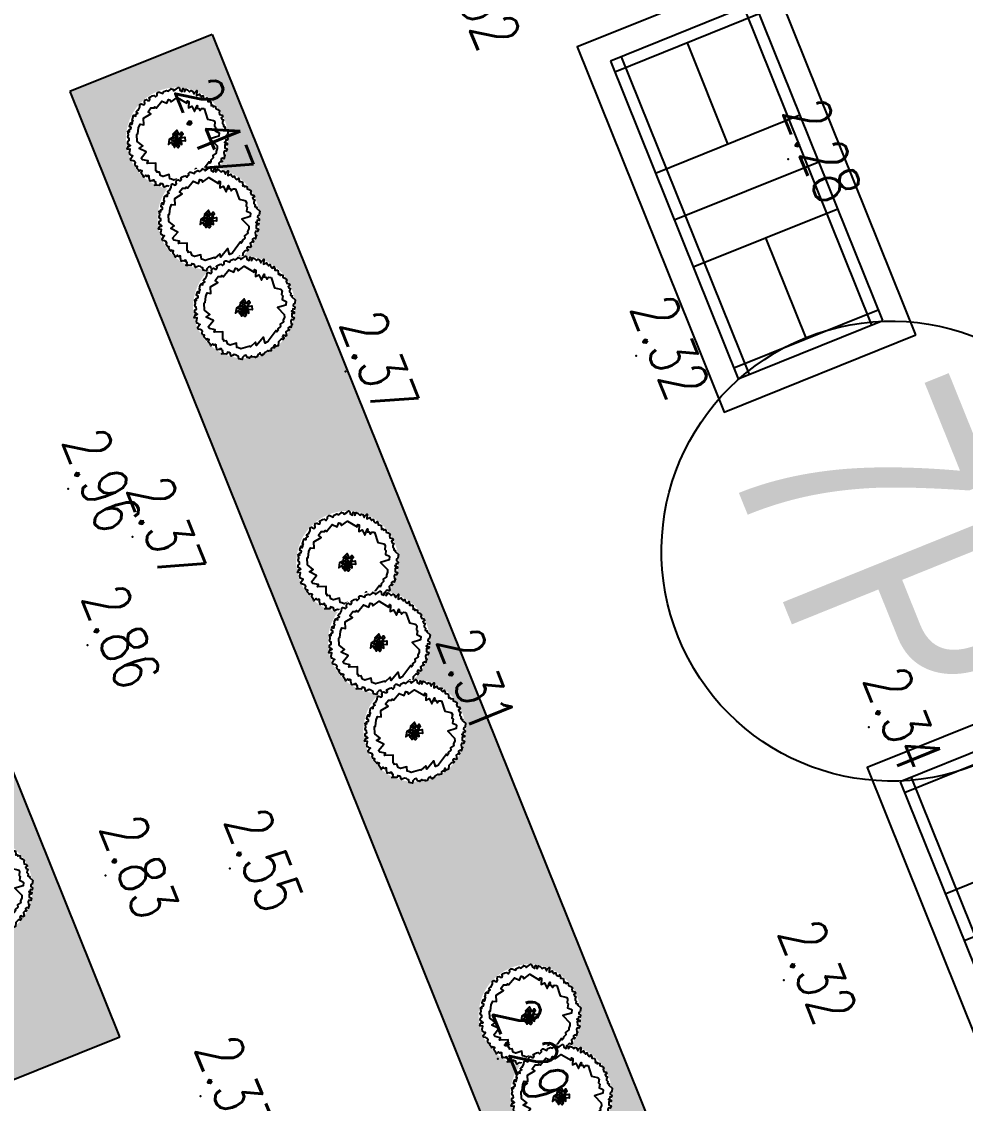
# Model space of a CAD drawing. Header units: millimetres. Extents: x 405522 to 410309, y 2303080 to 2310223.
# Drawn here: x 406951.1 to 406988.05, y 2306593.16 to 2306635.5 of the extents above; entities that cross this region are included whole.
import ezdxf
from ezdxf.enums import TextEntityAlignment as Align
from ezdxf.xclip import XClip

# ---------------------------------------------------------------- set-up
doc = ezdxf.new("R2010")
doc.units = ezdxf.units.MM
doc.header["$LTSCALE"] = 10
doc.header["$MEASUREMENT"] = 0
doc.header["$XCLIPFRAME"] = 0
doc.layers.get('0').update_dxf_attribs({"linetype": 'CONTINUOUS'})
doc.layers.get('Defpoints').update_dxf_attribs({"linetype": 'CONTINUOUS'})
for name, color, linetype in [('2CAY1', 88, 'CONTINUOUS'), ('caodo', 7, 'CONTINUOUS'), ('co', 84, 'CONTINUOUS'), ('DIM', 4, 'CONTINUOUS'), ('Line', 136, 'CONTINUOUS'), ('Other', 9, 'CONTINUOUS'), ('ZCONGTRINH', 223, 'CONTINUOUS')]:
    doc.layers.add(name, color=color, linetype=linetype)
doc.layers.add('Bo-co', color=84, linetype='CONTINUOUS', lineweight=18)
doc.styles.add('1', font='VHAVAN_2.TTF')
doc.styles.add('Dien', font='simplex.shx', dxfattribs={"width": 0.75})
doc.styles.add('txt', font='romans.shx', dxfattribs={"height": 0.2})
doc.dimstyles.new('D6.7', dxfattribs={"dimscale": 6.7, "dimtxt": 1.5, "dimasz": 2, "dimexe": 1.5, "dimexo": 0.5, "dimgap": 1, "dimtad": 1, "dimdec": 0, "dimdsep": 46, "dimtxsty": 'Dien', "dimcen": 1, "dimclrd": 256, "dimclre": 256, "dimclrt": 7, "dimaunit": 1, "dimadec": 3, "dimazin": 0, "dimtfac": 1, "dimtdec": 0, "dimtmove": 1, "dimatfit": 0, "dimfxl": 1, "dimtolj": 1, "dimtzin": 0, "dimlwe": -1, "dimarcsym": 0})
pattern_1 = [(21.91894370438083, (407717.7514153625, 2306586.616748105), (0.3920329744667653, 0.91995116522732), [0.1874999999999999, -1.226713563]), (336.9189437043809, (407717.7514153625, 2306586.616748105), (0.3920329745701908, 0.9199511654700196), [0.1874999999999999, -0.8124999999999997]), (66.91894370438082, (407717.7514153625, 2306586.616748105), (-0.9199511654700196, 0.3920329745701908), [0.1874999999999999, -0.8124999999999997])]

# ---------------------------------------------------------------- blocks, each defined once
blk = doc.blocks.new('*D26')
at = {"layer": 'Defpoints', "color": 0, "linetype": 'Continuous'}
for p in [(406742.6619138751, 2306987.542138263), (407088.9799926709, 2306054.36399705), (407050.0361064873, 2306039.911268014)]:
    blk.add_point(p, dxfattribs=at)
at = {"layer": 'DIM'}
for p, q in [((406739.5212196925, 2306986.376574), (406694.2959683287, 2306969.592725042)), ((407085.8392984883, 2306053.198432786), (407040.6140239395, 2306036.414575225))]:
    blk.add_line(p, q, dxfattribs=at)
at = {"layer": 'DIM', "linetype": 'Continuous', "lineweight": -2}
blk.add_line((406708.380307929, 2306960.526641102), (407045.3738494347, 2306052.474044744), dxfattribs=at)
at = {"layer": 'DIM', "linetype": 'Continuous'}
for points in [[(406710.4741040507, 2306961.303683944), (406706.2865118071, 2306959.74959826), (406703.7180508765, 2306973.089417832)], [(407047.4676455563, 2306053.251087586), (407043.2800533128, 2306051.697001902), (407050.0361064873, 2306039.911268014)]]:
    blk.add_solid(points, dxfattribs=at)
at = {"layer": 'DIM', "color": 7, "linetype": 'Continuous', "insert": (406887.8695083207, 2306510.579817844), "char_height": 10.05, "attachment_point": 5, "rotation": 290.3607342621674, "style": 'Dien'}
blk.add_mtext('\\A1;995', dxfattribs=at)
blk = doc.blocks.new('CAULONG')
at = {"layer": 'ZCONGTRINH', "color": 0}
for p, q in [((14.40000000002328, 7.100000000034925), (1.000000000174623, 7.100000000093132)), ((1.000000000174623, 7.100000000093132), (1, 1.000000000058208)), ((1.460000000195578, 7.100000000093132), (1.460000000020955, 1.000000000058208)), ((5.720000000146683, 7.100000000093132), (5.720000000146683, 1.000000000058208)), ((7.700000000128057, 7.100000000093132), (7.700000000128057, 1.000000000058208)), ((9.68000000010943, 7.100000000093132), (9.68000000010943, 1.000000000058208)), ((13.94000000000233, 1.000000000058208), (13.94000000000233, 7.100000000034925)), ((14.40000000002328, 1.000000000058208), (14.40000000002328, 7.100000000034925)), ((14.40000000002328, 6.64000000001397), (1.000000000174623, 6.640000000072177)), ((5.720000000146683, 4.050000000046566), (1.460000000079162, 4.050000000104774)), ((13.94000000000233, 4.050000000046566), (9.680000000051223, 4.050000000046566)), ((1, 1.460000000079162), (14.40000000002328, 1.460000000079162)), ((1, 1.000000000058208), (14.40000000002328, 1.000000000058208))]:
    blk.add_line(p, q, dxfattribs=at)
blk.add_lwpolyline([(0, 0), (15.40000000002328, 0), (15.40000000002328, 8.099999999976717), (0, 8.099999999976717)], close=True, dxfattribs=at)
blk = doc.blocks.new('cayduongpho1')
blk.add_wipeout([(-1.6495222243486942, 1.1285817911168756), (-1.747308805320129, 0.9703142030271552), (-1.8530318560676768, 0.748940709693307), (-1.9140756040081872, 0.5753590039858052), (-1.961613823061559, 0.3833209032007483), (-1.9903329413555577, 0.18339462330984801), (-1.9979466283453777, -0.05974798654626268), (-1.9890991824301187, -0.1976035187131382), (-1.9568230060138172, -0.4083622845859862), (-1.9002397089935852, -0.6208204385667928), (-1.833662948406114, -0.7964906227729092), (-1.7402750543530001, -0.9841885548656841), (-1.6376855353979203, -1.1470077268214833), (-1.5286933895630745, -1.288868098526303), (-1.397134712885701, -1.4305928684626834), (-1.2043647798487382, -1.5964836396539077), (-1.0021762425475438, -1.7307660607017423), (-0.742882199682381, -1.857097897982893), (-0.4836386226880702, -1.941005546240437), (-0.23668467732647194, -1.9864621627158), (0.011176118393371922, -2.000632491918924), (0.25130825232750964, -1.9849548247862288), (0.49946350087175395, -1.9375915978602452), (0.6831339041770396, -1.8808008769148992), (0.910350468576343, -1.7820640868616304), (1.1381245112947118, -1.646062517709415), (1.3351155686306144, -1.4908308134173405), (1.5238153832453991, -1.297415844317999), (1.7128041910041636, -1.0352315454587302), (1.8256960034014893, -0.819890220805926), (1.9199777158694133, -0.5647641269634969), (1.9781742416612265, -0.30313853184882555), (2.0007731318321844, -0.041010195141896855), (1.9867956464536474, 0.2387825682977862), (1.9528926439916345, 0.43617060200044566), (1.9056548026305156, 0.6100607223248806), (1.8270194911368929, 0.8156213400153938), (1.755557303479474, 0.9596347681017061), (1.6611720239513088, 1.114881564153646), (1.5355429628783552, 1.2822030403084312), (1.3756296665329888, 1.452232347495615), (1.1573538065955102, 1.6312931184999941), (1.0115946295997786, 1.725338704563459), (0.7500946149644929, 1.8538309452640593), (0.487046585831118, 1.9394285865970033), (0.2004123514588436, 1.989394430790627), (-0.06451819052901898, 1.9982631657842438), (-0.4188807921823303, 1.9547321863283011), (-0.7225471539394804, 1.8638045507359982), (-0.9899182860672123, 1.736502185733448), (-1.242190198776289, 1.5658768899400597), (-1.3928353650915273, 1.4334695942113171), (-1.4974491392234546, 1.3237706797644417)]).dxf.layer = '2CAY1'
at = {"layer": '2CAY1'}
for points in [[(-1.84622540383134, 0.6568533102981746), (-1.694374742684886, 0.7393169952556491), (-1.735701188677922, 0.7393169954884797), (-1.735701188677922, 0.7724754705559462), (-1.694374742684886, 0.8220690153539181), (-1.735701188561507, 0.8552274904213846), (-1.735701188445091, 0.9048210354521871), (-1.666983959032223, 0.9379795100539923), (-1.666983959032223, 1.020731529919431), (-1.639352905098349, 1.119918619981036), (-1.584090797463432, 1.119918619748205), (-1.515133297536522, 1.169512165011838), (-1.529068959644064, 1.268987589515746), (-1.487742513651028, 1.318581134546548), (-1.418785013956949, 1.268987589748576), (-1.377218298031949, 1.318581134313717), (-1.377218298381194, 1.384609749773517), (-1.294565406627953, 1.384609749773517), (-1.239543568808585, 1.401333154179156), (-1.211912514991127, 1.467361769638956), (-1.142955015180632, 1.484085174044594), (-1.142955015180632, 1.566837194142863), (-1.101628569653258, 1.566837194142863), (-1.046366461901926, 1.732052899198607), (-0.9084514623973519, 1.765211374266073), (-0.8534296246943995, 1.732052899198607), (-0.7981675169430673, 1.748776303837076), (-0.7707767330575734, 1.831528324168175), (-0.701819233247079, 1.847963393898681), (-0.6878835713723674, 1.781934778904542), (-0.6052306797355413, 1.798369848867878), (-0.5775996258016676, 1.765211374033242), (-0.5639042340917513, 1.798369848867878), (-0.5915352879092097, 1.881121868966147), (-0.5362731800414622, 1.897556938929483), (-0.4949467341648415, 1.814804919064045), (-0.3846627889433876, 1.864398464094847), (-0.3846627885941416, 1.963873888598755), (-0.2880742351990193, 1.963873888831586), (-0.2743788433726877, 1.897556939162314), (-0.2054213436786085, 1.897556938929483), (-0.1227684520417824, 1.947150483960286), (-0.1227684519253671, 1.996744028991088), (-0.06750634429045022, 1.980308959027752), (0.01514654757920653, 1.996744028758258), (0.01514654734637588, 1.930715413764119), (0.07040865533053875, 1.897556938929483), (0.1254304928006604, 1.930715413531289), (0.1254304929170758, 1.980308958794922), (0.1667569385608658, 1.963873888598755), (0.1806926005519927, 1.914280343800783), (0.2496501004789025, 1.881121868966147), (0.3736294376431033, 1.963873888831586), (0.4149558832868934, 1.93071541399695), (0.414955883519724, 1.847963393898681), (0.4839133832138032, 1.831528323702514), (0.5115444369148463, 1.914280343567953), (0.5668065447825938, 1.897556939162314), (0.5668065447825938, 1.847963393898681), (0.6081329904263839, 1.814804919296876), (0.732112328056246, 1.765211374033242), (0.870027327677235, 1.814804919296876), (0.9389848272548988, 1.748776303837076), (0.883722719270736, 1.682459354400635), (0.9526802189648151, 1.666024283971637), (1.007942326832563, 1.715617829235271), (1.02163771877531, 1.666024284437299), (1.021637718542479, 1.632865809137002), (1.076899826526642, 1.599707334535196), (1.159552718163468, 1.632865809137002), (1.187183771980926, 1.583272263873369), (1.21481482568197, 1.550113789504394), (1.21481482568197, 1.516955314436927), (1.2148148259148, 1.500520244473591), (1.297467717435211, 1.450926699209958), (1.407751663122326, 1.417768224375322), (1.421447054832242, 1.401333154411986), (1.421447054599412, 1.384609749773517), (1.463013770757243, 1.384609749773517), (1.463013770757243, 1.335016204509884), (1.449078108766116, 1.301857729908079), (1.407751663122326, 1.268987589515746), (1.463013770873658, 1.252264184644446), (1.490404554409906, 1.219394044717774), (1.600688500097021, 1.219394044484943), (1.642255215789191, 1.169512165011838), (1.642255215789191, 1.153077094582841), (1.642255215789191, 1.153077094582841), (1.628319553798065, 1.136642024386674), (1.683581661898643, 1.037166600115597), (1.642255215905607, 1.004296459723264), (1.642255215905607, 1.004296459723264), (1.642255215905607, 1.004296459723264), (1.710972445551306, 0.9711379848886281), (1.752539161359891, 0.9711379848886281), (1.752539161359891, 0.9215444398578256), (1.766234553186223, 0.8719508950598538), (1.752539161359891, 0.8719508948270231), (1.697277053724974, 0.8056339451577514), (1.752539161709137, 0.7393169952556491), (1.835192052880302, 0.7064468553289771), (1.917844944517128, 0.7228819255251437), (1.945475998334587, 0.5905363606289029), (1.862823106814176, 0.5409428153652698), (1.862823106697761, 0.4913492703344673), (1.848887444823049, 0.4581907957326621), (1.848887444939464, 0.4417557255364954), (1.862823107047006, 0.3590037054382265), (1.917844944517128, 0.3094101606402546), (1.959171390510164, 0.2762516855727881), (1.931780606741086, 0.2266581405419856), (1.917844944866374, 0.2266581407748163), (1.862823106814176, 0.1934996659401804), (1.876518498873338, 0.1770645955111831), (1.862823106814176, 0.1603411908727139), (1.876518498873338, 0.1271827160380781), (1.876518498756923, 0.07758917124010623), (1.904149552807212, 0.07758917124010623), (1.917844944633543, 0.07758917077444494), (1.95917139062658, 0.07758917124010623), (2.028128889854997, -0.1043499386869371), (1.986802444327623, -0.03803298878483474), (1.93178060639184, -0.1043499384541065), (1.904149552574381, -0.1043499389197677), (1.904149552807212, -0.1375084137544036), (1.848887444939464, -0.1871019585523754), (1.876518498640507, -0.2366955035831779), (1.904149552574381, -0.2366955035831779), (1.917844944517128, -0.2862890483811498), (1.945475998567417, -0.3194475236814469), (1.945475998567417, -0.3358825936447829), (1.876518498756923, -0.3854761386755854), (1.876518498756923, -0.3854761386755854), (1.862823106930591, -0.4021995433140546), (1.779929945245385, -0.4353580181486905), (1.779929945478216, -0.4849515634123236), (1.821256391005591, -0.5013866336084902), (1.821256391122006, -0.5509801786392927), (1.821256391005591, -0.5677035830449313), (1.821256391005591, -0.5677035830449313), (1.793865606887266, -0.5677035828121006), (1.904149552807212, -0.6172971280757338), (1.862823106697761, -0.6504556031432003), (1.793865607469343, -0.7660777631681412), (1.697277053608559, -0.7660777631681412), (1.710972445551306, -0.7992362382356077), (1.710972445667721, -0.8655531874392182), (1.752539161127061, -0.8655531874392182), (1.724908107658848, -0.8984233280643821), (1.724908107658848, -0.8984233280643821), (1.724908107426018, -0.9151467327028513), (1.683581661782227, -0.9978987525682896), (1.614624161738902, -0.9978987525682896), (1.62831955391448, -1.063927367562428), (1.573297716211528, -1.130244317697361), (1.518035608576611, -1.13024431746453), (1.476709162350744, -1.196272932458669), (1.476709162350744, -1.196272932458669), (1.476709162583575, -1.245866477722302), (1.476709162583575, -1.245866477722302), (1.490404554642737, -1.32861849758774), (1.449078108649701, -1.361776972189546), (1.421447055065073, -1.361776972422376), (1.338794163195416, -1.345341901993379), (1.297467717435211, -1.32861849758774), (1.297467717435211, -1.32861849758774), (1.311163109261543, -1.361776972189546), (1.297467717435211, -1.411370517220348), (1.297467717435211, -1.460964062251151), (1.297467717435211, -1.460964062251151), (1.2148148259148, -1.510557607281953), (1.187183771980926, -1.510557607281953), (1.104530880460516, -1.527281011920422), (1.10453088011127, -1.543716082116589), (1.118226272403263, -1.543716082116589), (1.145857326104306, -1.642903172178194), (1.049268772592768, -1.642903172178194), (1.007942326716147, -1.642903172411025), (1.021637718658894, -1.610033031785861), (0.9666158813051879, -1.576874556951225), (0.9526802189648151, -1.626468102214858), (0.9526802187319845, -1.692785051651299), (0.9526802187319845, -1.692785051651299), (0.8837227193871513, -1.725655192043632), (0.8423962736269459, -1.725655192276463), (0.8010698277503252, -1.692785051651299), (0.732112328056246, -1.725655192276463), (0.732112328056246, -1.725655192276463), (0.7321123278234154, -1.758813666878268), (0.6907858822960407, -1.808407211909071), (0.6081329906592146, -1.808407211909071), (0.4839133832138032, -1.891159231774509), (0.4839133832138032, -1.82513061678037), (0.414955883519724, -1.858000756939873), (0.359934045933187, -1.808407211909071), (0.3046719380654395, -1.82513061654754), (0.3046719378326088, -1.858000756707042), (0.3046719380654395, -1.89115923200734), (0.2772811544127762, -1.891159231774509), (0.2909765461226925, -1.891159231541678), (0.2633454923052341, -1.907882636645809), (0.2083236546022817, -1.907882636180148), (0.1393661547917873, -1.907882636412978), (0.1806926004355773, -1.841565686743706), (0.1254304929170758, -1.841565686743706), (0.1117351008579135, -1.858000756939873), (0.04277760104741901, -1.858000756707042), (0.02908220910467207, -1.858000756939873), (0.04277760116383433, -1.874724161578342), (0.02908220933750272, -1.891159231308848), (-0.05381095234770328, -1.907882636645809), (-0.1227684521581978, -1.924317706609145), (-0.1088327900506556, -1.924317706609145), (-0.1777902899775654, -1.907882636180148), (-0.1640948978019878, -1.874724161345512), (-0.1777902897447348, -1.825130616314709), (-0.2467477894388139, -1.858000756939873), (-0.3157052893657237, -1.808407211909071), (-0.3294006811920553, -1.858000756939873), (-0.3433363430667669, -1.874724161811173), (-0.3570317348930985, -1.874724162044004), (-0.3983581806533039, -1.858000756939873), (-0.4122938428772613, -1.858000756707042), (-0.4396846265299246, -1.82513061654754), (-0.4396846265299246, -1.82513061654754), (-0.5639042337425053, -1.82513061654754), (-0.6604927877197042, -1.858000756939873), (-0.7018192335963249, -1.825130616314709), (-0.7018192334799096, -1.775248737074435), (-0.7018192334799096, -1.775248737074435), (-0.7018192335963249, -1.709220121847466), (-0.7707767328247428, -1.69278505188413), (-0.798167516826652, -1.709220122080296), (-0.798167516826652, -1.725655192043632), (-0.798167516826652, -1.725655192043632), (-0.8121031788177788, -1.725655192043632), (-0.8947560702217743, -1.742378596914932), (-0.936082516098395, -1.692785051651299), (-0.9223871242720634, -1.642903172178194), (-0.9500181784387678, -1.576874556718394), (-1.005040016025305, -1.576874556718394), (-1.04636646178551, -1.626468101982027), (-1.073997515602969, -1.610033031785861), (-1.156650407472625, -1.543716082116589), (-1.198217122931965, -1.47768746712245), (-1.170586069114506, -1.411370517453179), (-1.225607907050289, -1.394935447024181), (-1.26693435292691, -1.378212042385712), (-1.322196460561827, -1.411370517220348), (-1.391153960372321, -1.378212042385712), (-1.404849352315068, -1.345341901993379), (-1.404849352315068, -1.1962729326915), (-1.487742513883859, -1.1962729326915), (-1.57039540540427, -1.113520912826061), (-1.57039540540427, -1.030768892960623), (-1.694374742917717, -0.9647402777336538), (-1.694374742684886, -0.9811753479298204), (-1.708310404792428, -0.8984233278315514), (-1.666983958799392, -0.8488297830335796), (-1.777267904486507, -0.7828011678066105), (-1.859920795890503, -0.7329192883335054), (-1.846225404180586, -0.6833257430698723), (-1.777267904253677, -0.6337321980390698), (-1.763332242611796, -0.5345451079774648), (-1.859920796006918, -0.5509801784064621), (-1.87361618783325, -0.5509801784064621), (-1.887551849707961, -0.5509801784064621), (-1.87361618783325, -0.4682281585410237), (-1.859920796006918, -0.4682281585410237), (-1.804658688255586, -0.4682281583081931), (-1.80465868813917, -0.4353580179158598), (-1.818594350246713, -0.4353580181486905), (-1.914942633593455, -0.4353580183815211), (-1.914942633826286, -0.3690410682465881), (-1.887551849940792, -0.3030124532524496), (-1.87361618783325, -0.2698539786506444), (-1.942573687527329, -0.2202604331541806), (-1.942573687643744, -0.1703785539139062), (-1.859920796006918, -0.07119146385230124), (-1.914942633826286, -0.07119146385230124), (-2.025466849212535, -0.0215979190543294), (-1.846225403947756, 0.04443069617263973), (-1.942573687760159, 0.1271827158052474), (-1.914942633826286, 0.1603411911055446), (-1.887551849707961, 0.1770645957440138), (-1.873616187716834, 0.2266581405419856), (-1.859920796239749, 0.2430932109709829), (-1.914942633593455, 0.2595282811671495), (-1.928878295817412, 0.2926867557689548), (-1.887551849940792, 0.3094101606402546), (-1.87361618783325, 0.3258452308364213), (-1.859920795890503, 0.3422803007997572), (-1.846225404180586, 0.3754387756343931), (-1.846225403947756, 0.4417557253036648), (-1.914942633826286, 0.4581907957326621), (-1.914942633826286, 0.4581907957326621), (-1.846225404064171, 0.5245077454019338), (-1.818594350479543, 0.5409428155981004), (-1.804658688255586, 0.5409428155981004), (-1.804658688255586, 0.5409428155981004)], [(-1.485511093400419, 0.5192284972872585), (-1.163078145706095, 0.803273135330528), (-1.203810756793246, 1.032401845324785), (-1.200329216895625, 1.034905733773485), (-1.204945541569032, 1.067857943009585), (-1.162582812248729, 1.118401217041537), (-1.022400087676942, 1.16100852494128), (-0.9987719672499225, 1.217471520649269), (-0.8498701653443277, 1.253582822391763), (-0.8498701655771583, 1.395567661384121), (-0.838202623068355, 1.430449813604355), (-0.7119777337647974, 1.468647956615314), (-0.4920141682960093, 1.204682043055072), (-0.3448706405470148, 1.56093727122061), (-0.248059825389646, 1.604472089326009), (-0.1242389986291528, 1.604472089326009), (-0.06750634429045022, 1.638512924313545), (0.07073771057184786, 1.555563463596627), (0.1504621244966984, 1.603608750039712), (0.2733074082061648, 1.544538130052388), (0.3129309797659516, 1.57098552538082), (0.3933535551186651, 1.551817912841216), (0.3559643253684044, 1.506949199130759), (0.8634192863246426, 1.38600429915823), (0.9217299779411405, 1.351016607368365), (0.9217299781739712, 1.334581537405029), (0.9773970823734999, 1.301180055830628), (0.7878067331621423, 1.150384088046849), (1.198745753150433, 1.026025827275589), (1.094558401964605, 0.9431575152557343), (1.334065339295194, 0.827587011968717), (1.315771784633398, 0.8056339456234127), (1.555889379233122, 0.5174823149573058), (1.555802594637498, 0.5172758200205863), (1.55580259533599, 0.4172501140274107), (1.565982123021968, 0.3568025755230337), (1.419032639823854, 0.2682446332182735), (1.581863299245015, 0.07284070900641382), (1.583433649037033, 0.06903867097571492), (1.583433649037033, -0.03152589057572186), (1.478947189636528, -0.125294552417472), (1.531249927124009, -0.2191700227558613), (1.486845094477758, -0.2369326043408364), (1.486845094710588, -0.2746187327429652), (1.211394136073068, -0.397627811646089), (1.348195387516171, -0.6886456219945103), (1.354873346630484, -0.7048139024991542), (1.254510746221058, -0.7048139024991542), (1.300319514819421, -0.9256684428546578), (1.256406377768144, -0.9958298986312002), (0.9519347045570612, -0.9069155093748122), (0.9332693839678541, -1.214586776448414), (0.7884976521600038, -1.127341238316149), (0.7145463756751269, -1.39051538426429), (0.46567368414253, -1.509146139957011), (0.4333230908960104, -1.47998716076836), (0.2069873071741313, -1.548480837140232), (0.04986704257316887, -1.548480836907402), (0.01166487322188914, -1.410143720218912), (-0.2163667518179864, -1.518840114120394), (-0.4862040834268555, -1.324775800574571), (-0.5210631040390581, -1.451006756396964), (-0.7031373429344967, -1.407611870206892), (-0.7549533143173903, -1.283789707347751), (-0.7999224652303383, -1.283789707347751), (-0.7748808482429013, -1.22368763317354), (-1.111764502245933, -1.123060196172446), (-1.111764502478763, -0.9031880828551948), (-1.27731055545155, -0.9031880828551948), (-1.277310555567965, -0.8548006601631641), (-1.28641409962438, -0.8499523168429732), (-1.222554026520811, -0.7733174317982048), (-1.479317416669801, -0.6195894256234169), (-1.417327066417783, -0.1783730352763087), (-1.511573837837204, -0.1944096384104341), (-1.511573837837204, -0.1446295958012342), (-1.276920471107587, -0.05818844446912408), (-1.388046198291704, 0.03725568880327046), (-1.234187066322193, 0.2218933857511729), (-1.496081408928148, 0.2218933859840035), (-1.474445051397197, 0.2478579634334892), (-1.388194781378843, 0.2478579629678279), (-1.414144863490947, 0.320220832945779), (-1.350358751020394, 0.3967669645790011), (-1.452540539437905, 0.4272887527476996)]]:
    blk.add_lwpolyline(points, close=True, dxfattribs=at)
blk.add_lwpolyline([(-0.2191546391695738, 0.04840888222679496), (-0.09493503160774708, 0.1643193766940385), (-0.1638925313018262, 0.2635064669884741), (-0.02621780196204782, 0.3298234166577458), (0.01534891361370683, 0.197477851761505), (-0.0812396394321695, 0.08156735682860017), (-0.2467856931034476, 0.1478843067307025), (-0.3018075306899846, 0.06513228639960289), (-0.1638925315346569, 0.03197381203062832), (-0.3018075306899846, -0.1335302277002484), (-0.09493503160774708, -0.2162822475656867), (-0.09493503160774708, -0.05077820760197937), (0.07037075166590512, -0.1499652976635844), (-0.03991319378837943, -0.1831237727310508), (-0.1915235852357, -0.1003717530984432), (-0.01228213985450566, 0.03197381226345897), (0.08430641354061663, -0.06721327779814601), (0.07037075189873576, 0.08156735682860017), (0.1669593050610274, -0.001184663036838174), (0.139328251243569, -0.1831237727310508), (0.07037075166590512, 0.03197381203062832), (0.0566753598395735, 0.1311609018594027), (0.2359168049879372, 0.1643193766940385), (0.2359168048715219, -0.01761973300017416), (0.125632859300822, 0.08156735706143081), (0.139328251243569, 0.2635064669884741), (0.01534891361370683, 0.197477851761505), (0.01534891373012215, -0.1666887025348842), (0.1530236429534853, -0.2658757923636585), (0.3462007503258064, -0.2162822475656867), (0.2219811428803951, -0.149965297896415), (0.3048743044491857, -0.06721327803097665), (0.2082857510540634, -0.05077820783481002), (0.2909386428073049, -0.05077820783481002), (0.3598961422685534, 0.0484088824596256), (0.2772432507481426, 0.04840888199396431), (0.1669593051774427, 0.08156735706143081), (0.2359168047551066, 0.197477851761505), (0.3185696963919327, 0.1807544471230358), (0.2772432509809732, 0.03197381179779768)], dxfattribs=at)
at = {"layer": '2CAY1', "const_width": 0.04814129088297766}
blk.add_lwpolyline([(-0.02266220818273723, -0.00118466280400753, 1), (0.0254887118935585, -0.00118466280400753, 1)], format="xyb", close=True, dxfattribs=at)
blk = doc.blocks.new('kh_truc_thep')
at = {"color": 6}
blk.add_circle((0, -3), 3.000000000001425, dxfattribs=at)
at = {"color": 7, "style": '1', "width": 0.8}
blk.add_attdef('KH_TRUC', text='', height=3.000000000001425, dxfattribs=at).set_placement((0, -3), align=Align.MIDDLE)
blk = doc.blocks.new('20')
at = {"layer": 'caodo', "color": 8, "linetype": 'Continuous'}
for p in [(-650.2399999999907, -677.5299999997951, 0.1500000000000004), (-626.4400000000023, -678.3799999998882, -0.03999999999999959), (-632.3999999999651, -686.0699999998324), (-643.7799999999697, -686.679999999702, 0.05000000000000027), (-654.6399999999558, -691.2799999997951, 0.6400000000000001), (-652.1199999999953, -693.1599999996834, 0.05000000000000027), (-653.8800000000047, -697.3999999999069, 0.54), (-640, -699.089999999851, -0.009999999999999787), (-623.2799999999697, -700.6099999998696, 0.02000000000000002), (-653.179999999993, -706.4099999996834, 0.5100000000000002), (-648.2999999999884, -706.1399999996647, 0.2300000000000004), (-626.6199999999953, -710.5099999997765), (-637.8099999999977, -713.5800000000745, -0.0299999999999998), (-649.4499999999534, -715.0400000000373, 0.05000000000000027)]:
    blk.add_point(p, dxfattribs=at)
at = {"layer": 'caodo', "color": 8, "linetype": 'Continuous', "style": 'txt', "width": 0.75}
for s, p in [('2.32', (-639.2799999999697, -672.3999999999069)), ('2.47', (-649.7399999999907, -677.5299999997951, 0.1500000000000004)), ('2.28', (-625.9400000000023, -678.3799999998882, -0.03999999999999959)), ('2.32', (-631.8999999999651, -686.0699999998324)), ('2.37', (-643.2799999999697, -686.679999999702, 0.05000000000000027)), ('2.96', (-654.1399999999558, -691.2799999997951, 0.6400000000000001)), ('2.37', (-651.6199999999953, -693.1599999996834, 0.05000000000000027)), ('2.86', (-653.3800000000047, -697.3999999999069, 0.54)), ('2.31', (-639.5, -699.089999999851, -0.009999999999999787)), ('2.34', (-622.7799999999697, -700.6099999998696, 0.02000000000000002)), ('2.55', (-647.7999999999884, -706.1399999996647, 0.2300000000000004)), ('2.83', (-652.679999999993, -706.4099999996834, 0.5100000000000002)), ('2.32', (-626.1199999999953, -710.5099999997765)), ('2.29', (-637.3099999999977, -713.5800000000745, -0.0299999999999998)), ('2.37', (-648.9499999999534, -715.0400000000373, 0.05000000000000027))]:
    blk.add_text(s, height=1.8, rotation=292, dxfattribs=at).set_placement(p, align=Align.CENTER)

msp = doc.modelspace()

# ---------------------------------------------------------------- hatches: boundary and pattern name
at = {"layer": 'co', "linetype": 'Continuous'}
h = msp.add_hatch(dxfattribs=at)
h.set_pattern_fill('GRASS', color=86, scale=0.9999999999999998, angle=-9.651807925231505e-08, style=0)
h.set_pattern_definition(pattern_1)
h.paths.add_polyline_path([(407039.2171290502, 2306542.375536975), (406951.9595313006, 2306759.228422907, 0.4142135618626935), (406932.4444200722, 2306767.544698094), (406917.3694217675, 2306761.478797122, 0.414213562422049), (406909.0531465569, 2306741.963685883), (406910.1730301519, 2306739.180547257), (406915.7393074417, 2306741.420314463, -0.4142135614586308), (406919.065817533, 2306749.226358941), (406939.7070931331, 2306757.532027119, -0.4142135618530136), (406947.5131376245, 2306754.205517043), (406982.4971672571, 2306667.263084735, -0.4142135628615666), (406979.1706571765, 2306659.457040231), (406981.4104244108, 2306653.890762951, -0.4142135618892736), (406989.2164689022, 2306650.564252876), (407024.2251647305, 2306563.560520015, -0.4142135627468186), (407020.8986546527, 2306555.754475512), (407011.5057295765, 2306551.974935888), (407014.0087321293, 2306545.754465207, -0.3716739358736585), (407030.3296516588, 2306538.799380172)])
h = msp.add_hatch(dxfattribs=at)
h.set_pattern_fill('GRASS', color=86, scale=0.9999999999999998, angle=-9.651807925231505e-08, style=0)
h.set_pattern_definition(pattern_1)
h.paths.add_polyline_path([(406932.6968020615, 2306520.263678576, -0.4222016726026619), (406928.7643565051, 2306522.003028329), (406906.6656975736, 2306581.54940578, -0.4062703191020343), (406908.3583759264, 2306585.376333317), (406946.4852884253, 2306600.717898928), (406949.3782565118, 2306593.528284526), (406954.9445338011, 2306595.768051732), (406946.9188304231, 2306615.713557824), (406941.3525531333, 2306613.473790619), (406944.2455212194, 2306606.284176217), (406906.42144308, 2306591.064465561, -0.4222016726280897), (406902.4889975227, 2306592.803815314), (406881.425377076, 2306649.561209395, -0.4062703190853384), (406883.1180554279, 2306653.388136932), (406919.4149020365, 2306667.993317822), (406922.2832039147, 2306660.865003966), (406927.8494812045, 2306663.104771171), (406919.8731102421, 2306682.927676173), (406914.3068329524, 2306680.687908967), (406917.1751348306, 2306673.559595112), (406881.1811225823, 2306659.076269176, -0.4222016726516405), (406877.248677025, 2306660.815618929), (406855.1500180959, 2306720.361996373, -0.4062703191111162), (406856.8426964483, 2306724.188923909), (406885.6681537385, 2306735.787755688, -0.4142135623565292), (406893.4741982333, 2306732.461245603), (406894.7312675774, 2306729.337172475), (406900.2975448672, 2306731.57693968), (406897.9205919206, 2306737.484151454, 0.4142135623467938), (406878.4054806833, 2306745.800426664), (406842.3184017576, 2306731.27965242), (406838.8208640385, 2306729.872307821), (406918.700252532, 2306514.631725478)])
h = msp.add_hatch(dxfattribs=at)
h.set_pattern_fill('GRASS', color=86, scale=0.9999999999999998, angle=-9.651807925231505e-08, style=0)
h.set_pattern_definition(pattern_1)
h.paths.add_polyline_path([(406917.6333430362, 2306688.493953463), (406912.0339250224, 2306702.409646687), (406906.4676477322, 2306700.169879482), (406912.0670657465, 2306686.254186257)])
h.paths.add_polyline_path([(406935.6886664242, 2306643.622800658), (406930.0892484099, 2306657.538493881), (406924.5229711197, 2306655.298726676), (406930.1223891344, 2306641.383033452)])
h.paths.add_polyline_path([(406944.6790632181, 2306621.279835114), (406939.0796452038, 2306635.195528339), (406933.5133679141, 2306632.955761132), (406939.1127859279, 2306619.040067908)])
h.paths.add_polyline_path([(406962.7837190204, 2306576.286081218), (406957.1843010065, 2306590.201774443), (406951.6180237163, 2306587.962007237), (406957.2174417306, 2306574.046314013)])
h.paths.add_polyline_path([(406972.2063333485, 2306552.868967148), (406966.6069153342, 2306566.784660372), (406961.0406380449, 2306564.544893166), (406966.6400560582, 2306550.629199943)])
h.paths.add_polyline_path([(406980.1553520378, 2306525.077488695), (406981.6484616179, 2306521.366807547, 0.4142135622324934), (406983.5999727407, 2306520.535180026), (406984.9915420375, 2306521.095121816), (406974.4461005539, 2306547.302689859), (406968.8798232637, 2306545.062922654), (406970.1862250249, 2306541.816248429, -0.4142135623716824), (406966.8597149415, 2306534.010203934), (406949.6131087518, 2306527.070488045), (406952.8795044836, 2306518.952829954, 0.4142135623209342), (406954.8310156073, 2306518.121202433), (406976.25232979, 2306526.740743738, -0.4142135623630764)])
h.paths.add_polyline_path([(406996.6568671232, 2306492.104415131), (406986.11142564, 2306518.311983171), (406984.719856345, 2306517.75204138, 0.414213562400875), (406983.8882288238, 2306515.800530257), (406985.3813384035, 2306512.089849109, -0.4142135623711284), (406983.7180833616, 2306508.186826861), (406962.2967691803, 2306499.567285558, 0.4142135623978551), (406961.4651416586, 2306497.615774434), (406964.7315373909, 2306489.498116342), (406981.9781435788, 2306496.437832232, -0.4142135623648241), (406989.784188074, 2306493.111322146), (406991.0905898339, 2306489.864647925)])
h.paths.add_polyline_path([(407008.4344387566, 2306462.834752931), (406998.8966343286, 2306486.538137841), (406993.3303570393, 2306484.298370636), (407002.8681614673, 2306460.594985726)])
h.paths.add_polyline_path([(407042.0124111943, 2306379.386658439), (407032.3252889439, 2306403.461128522), (407026.7590116551, 2306401.221361316), (407036.4461339046, 2306377.146891235)])
h = msp.add_hatch(dxfattribs=at)
h.set_pattern_fill('GRASS', color=86, scale=0.9999999999999998, angle=-9.651807925231505e-08, style=0)
h.set_pattern_definition(pattern_1)
h.paths.add_polyline_path([(406991.331450636, 2306553.558455923), (406958.5625221496, 2306634.995911557), (406952.9962448682, 2306632.756144355), (406985.7651733593, 2306551.318688721)])
h.paths.add_polyline_path([(407005.1982213221, 2306528.686956629, -0.3716739354121508), (407012.1533063664, 2306545.007876138), (407009.6503038136, 2306551.228346818), (407000.2573787374, 2306547.448807194, -0.4142135625519879), (406992.4513342389, 2306550.775317278), (406986.8850569622, 2306548.535550077), (406996.3107439484, 2306525.110799831)])
h.paths.add_polyline_path([(407012.0492972754, 2306502.070391023, -0.4142135606949501), (407015.3758073691, 2306509.876435487), (407024.768732483, 2306513.655975127), (407022.2657299297, 2306519.876445808, -0.3716739363526885), (407005.9448103899, 2306526.831530865), (406997.0573330167, 2306523.255374068), (407006.483020002, 2306499.830623824)])
h.paths.add_polyline_path([(407026.6077841115, 2306465.88958864), (407019.8884824942, 2306482.588420507), (407013.1691808774, 2306499.287252377), (407007.6029036054, 2306497.047485179), (407021.0415068403, 2306463.649821443)])
h.paths.add_polyline_path([(407061.1375284693, 2306380.076147236), (407054.4182268539, 2306396.774979106), (407047.6989252376, 2306413.473810975), (407042.1326479664, 2306411.234043777), (407055.5712511972, 2306377.836380038)])

# ---------------------------------------------------------------- linework, layer by layer
at = {"layer": 'Other', "color": 152, "linetype": 'Continuous'}
for p, q in [((406958.5625221501, 2306634.995911558), (406952.9962448682, 2306632.756144355)), ((406958.5625221496, 2306634.995911557), (406991.331450636, 2306553.558455923)), ((406954.9445338011, 2306595.768051732), (406946.9188304236, 2306615.713557824)), ((406949.3782565114, 2306593.528284526), (406954.9445338016, 2306595.768051732))]:
    msp.add_line(p, q, dxfattribs=at)
at = {"layer": 'Other', "color": 152, "linetype": 'Continuous', "flags": 128}
msp.add_lwpolyline([(406952.9962448682, 2306632.756144355), (406985.7651733593, 2306551.318688721)], dxfattribs=at)

# ---------------------------------------------------------------- block references
at = {"layer": 'Line', "color": 0, "extrusion": (0.01828797077195137, 0.007358741771256075, 0.9998056806422877), "rotation": 359.999999990119}
for p in [(1987958.400176479, -1238375.427501282, 24416.6353512048), (1987928.000176481, -1238375.427501287, 24416.63535120478)]:
    msp.add_blockref('CAULONG', p, dxfattribs=at)
at = {"layer": 'Line', "color": 1, "extrusion": (0.01828819611342885, 0.00735883245498159, 0.9998056758529711)}
ref = msp.add_blockref('kh_truc_thep', (1987941.905695783, -1238371.370975256, 24417.01605625478), dxfattribs=dict(at, xscale=2.999999999939281, yscale=2.999999999203175, rotation=90.00000001206222))
ref.add_attrib('KH_TRUC', '7P', dxfattribs={"layer": '0', "color": 7, "extrusion": (0.006097118530146555, 0.002453367923603044, 0.9999784028325117), "height": 9.37338065280074, "rotation": 291.9610149949045, "style": '1', "oblique": 359.9999853142, "width": 0.800138208027694}).set_placement((406977.5926134704, 2306601.747028075, 8140.411450792618), align=Align.MIDDLE)

# ---------------------------------------------------------------- dimensions: what is measured, and where the dimension line sits
at = {"layer": 'DIM', "linetype": 'Continuous'}
dim = msp.add_linear_dim(base=(407050.0361064873, 2306039.911268014), p1=(406742.6619138751, 2306987.542138263), p2=(407088.9799926708, 2306054.36399705), angle=290.3607342621675, dimstyle='D6.7', dxfattribs=at)
dim.commit()
dim.dimension.update_dxf_attribs({"geometry": '*D26', "text_midpoint": (406887.8695083208, 2306510.579817844)})

# ---------------------------------------------------------------- next in the draw order: block references
at = {"layer": 'Bo-co', "linetype": 'Continuous', "rotation": 247.0974693772245}
for p in [(406957.1894298931, 2306630.924284312), (406963.858686618, 2306614.349824183), (406949.5352546181, 2306601.598415675), (406970.9960461356, 2306596.612033358)]:
    msp.add_blockref('cayduongpho1', p, dxfattribs=at)

# ---------------------------------------------------------------- next in the draw order: block references
for p in [(406958.4213183568, 2306627.787654852), (406965.0905750817, 2306611.213194723), (406972.2279345993, 2306593.475403897)]:
    msp.add_blockref('cayduongpho1', p, dxfattribs=at)

# ---------------------------------------------------------------- next in the draw order: block references
for p in [(406959.8155035963, 2306624.322820818), (406966.4847603216, 2306607.74836069)]:
    msp.add_blockref('cayduongpho1', p, dxfattribs=at)

# ---------------------------------------------------------------- next in the draw order: block references
at = {"layer": 'caodo', "linetype": 'Continuous'}
ref = msp.add_blockref('20', (407607.5599999998, 2307308.49, 2.32), dxfattribs=at)
XClip(ref).set_block_clipping_path([(-1349.6056714252336, -661.9058657553978), (-160.24326352693606, -789.0626177703962), (-158.36999999999534, -682.7400000002235), (-152.55370127764763, -565.1435954412445), (-154.45678520214278, -515.7710593813099), (-164.5656294519431, -479.7079773764126), (-169.84830490715103, -457.46881066821516), (-166.82796598720597, -442.01621566619724), (-126.78273369179806, -389.4443280850537), (-106.05188721581362, -361.8542004311457), (-63.77944376063533, -462.4105278351344), (-33.466447652434, -538.7088304474019), (-26.830958046135493, -536.6440252331086), (-14.194728780596051, -530.2900720490143), (2.873561021173373, -522.7809317391366), (21.779086004185956, -516.4300709003583), (33.49636997265043, -516.3916891841218), (41.83233972010203, -526.5245847343467), (49.38700186560163, -538.8965703272261), (57.58147363178432, -547.8425059784204), (240.7905528639676, -478.5933098080568), (312.71683337684954, -453.523366919253), (469.9752955258009, -835.1642690971494), (381.01757410995197, -875.9365015272051), (340.05356005806243, -891.0018749474548), (281.9833174137748, -920.0360526661389), (270.2997928529512, -925.8934261840768), (259.64971878379583, -926.485182072036), (238.13632499426603, -935.887616972439), (231.39031789585715, -941.3565830942243), (234.28019038640196, -952.6351198460907), (233.34951378498226, -963.7375780143775), (228.57153214595746, -974.9643217222765), (217.37020478205523, -983.9257580563426), (203.91382668475853, -988.0474594873376), (188.67127670557238, -983.9718116582371), (177.38840578240342, -980.8930276110768), (171.5204358987976, -984.3872820092365), (-73.64572811854305, -1086.5773775354028), (-160.72326044749934, -789.4035990480334), (-175.86631778383162, -787.8968891631812), (-1242.6150691517978, -731.501864743419), (-1048.6445017770166, -1275.3187000523321), (-581.3011768160504, -1893.6633556210436), (45.25815080979373, -1711.1176481554285), (672.5305126870517, -1468.653420693241), (1174.462400796474, -665.2848953921348), (720.1397881704615, 463.7992460099049), (-44.86505850660615, 588.3045099438168), (-757.8349164568353, 52.953614375554025)])

doc.saveas('drawing.dxf')
